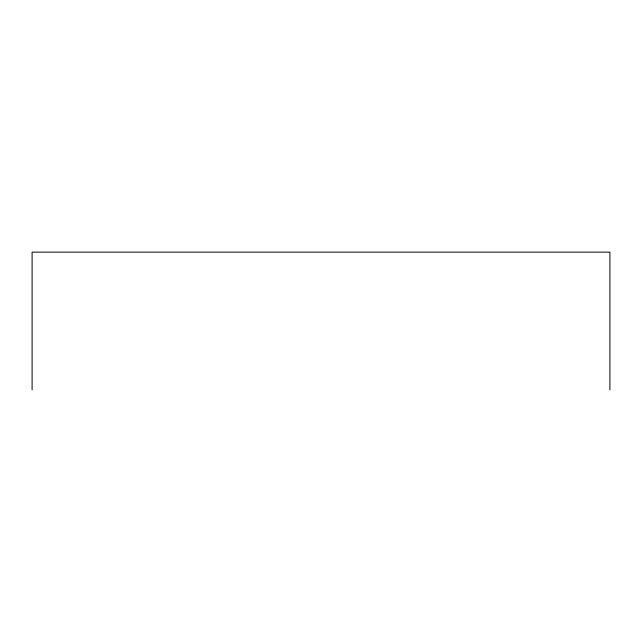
<?xml version="1.0" encoding="UTF-8"?>
<svg xmlns="http://www.w3.org/2000/svg" width="642" height="642" viewBox="0 0 642 642"><rect width="100%" height="100%" fill="white"/><g stroke="black" fill="none" stroke-linecap="round" stroke-linejoin="round"><path stroke-width="0.96" d="M609.9 389.863L609.9 252.137L32.1 252.137L32.1 389.863"/></g></svg>
